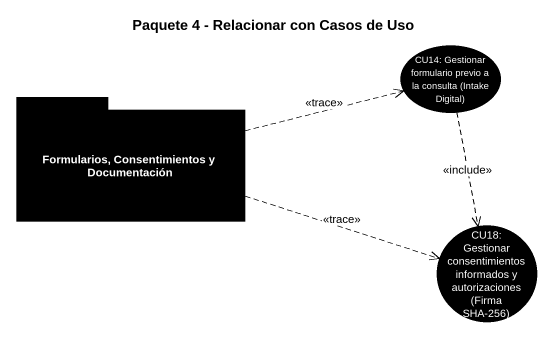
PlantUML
@startuml
title Paquete 4 - Relacionar con Casos de Uso
usecase "CU14: Gestionar formulario previo a la consulta (Intake Digital)" as CU14_Gestionar_formulario #000000
package "Formularios, Consentimientos y Documentación" as Formularios_Consentimientos #000000 {
}
usecase "CU18: Gestionar consentimientos informados y autorizaciones (Firma SHA-256)" as CU18_Gestionar #000000
CU14_Gestionar_formulario ..> CU18_Gestionar : <<include>>
Formularios_Consentimientos .right.> CU14_Gestionar_formulario : <<trace>>
Formularios_Consentimientos .right.> CU18_Gestionar : <<trace>>
@enduml
